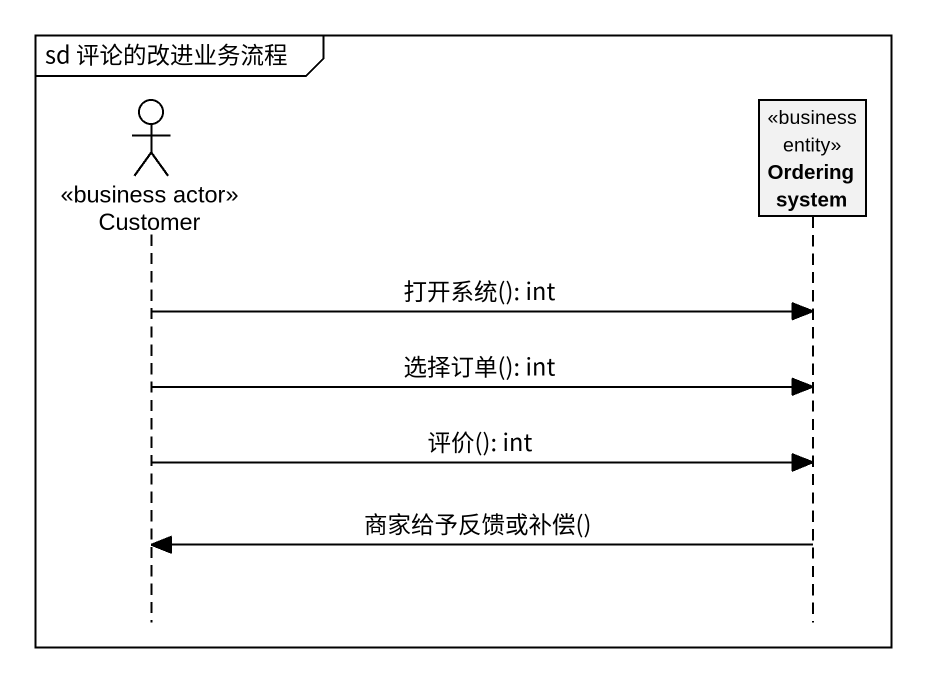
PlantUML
@startuml
mainframe sd 评论的改进业务流程
hide footbox
actor Customer <<business actor>>
participant "Ordering system" as Ordering_system <<business entity>>

Customer -> Ordering_system : 打开系统(): int
Customer -> Ordering_system : 选择订单(): int
Customer -> Ordering_system : 评价(): int
Ordering_system -> Customer : 商家给予反馈或补偿()
@enduml
